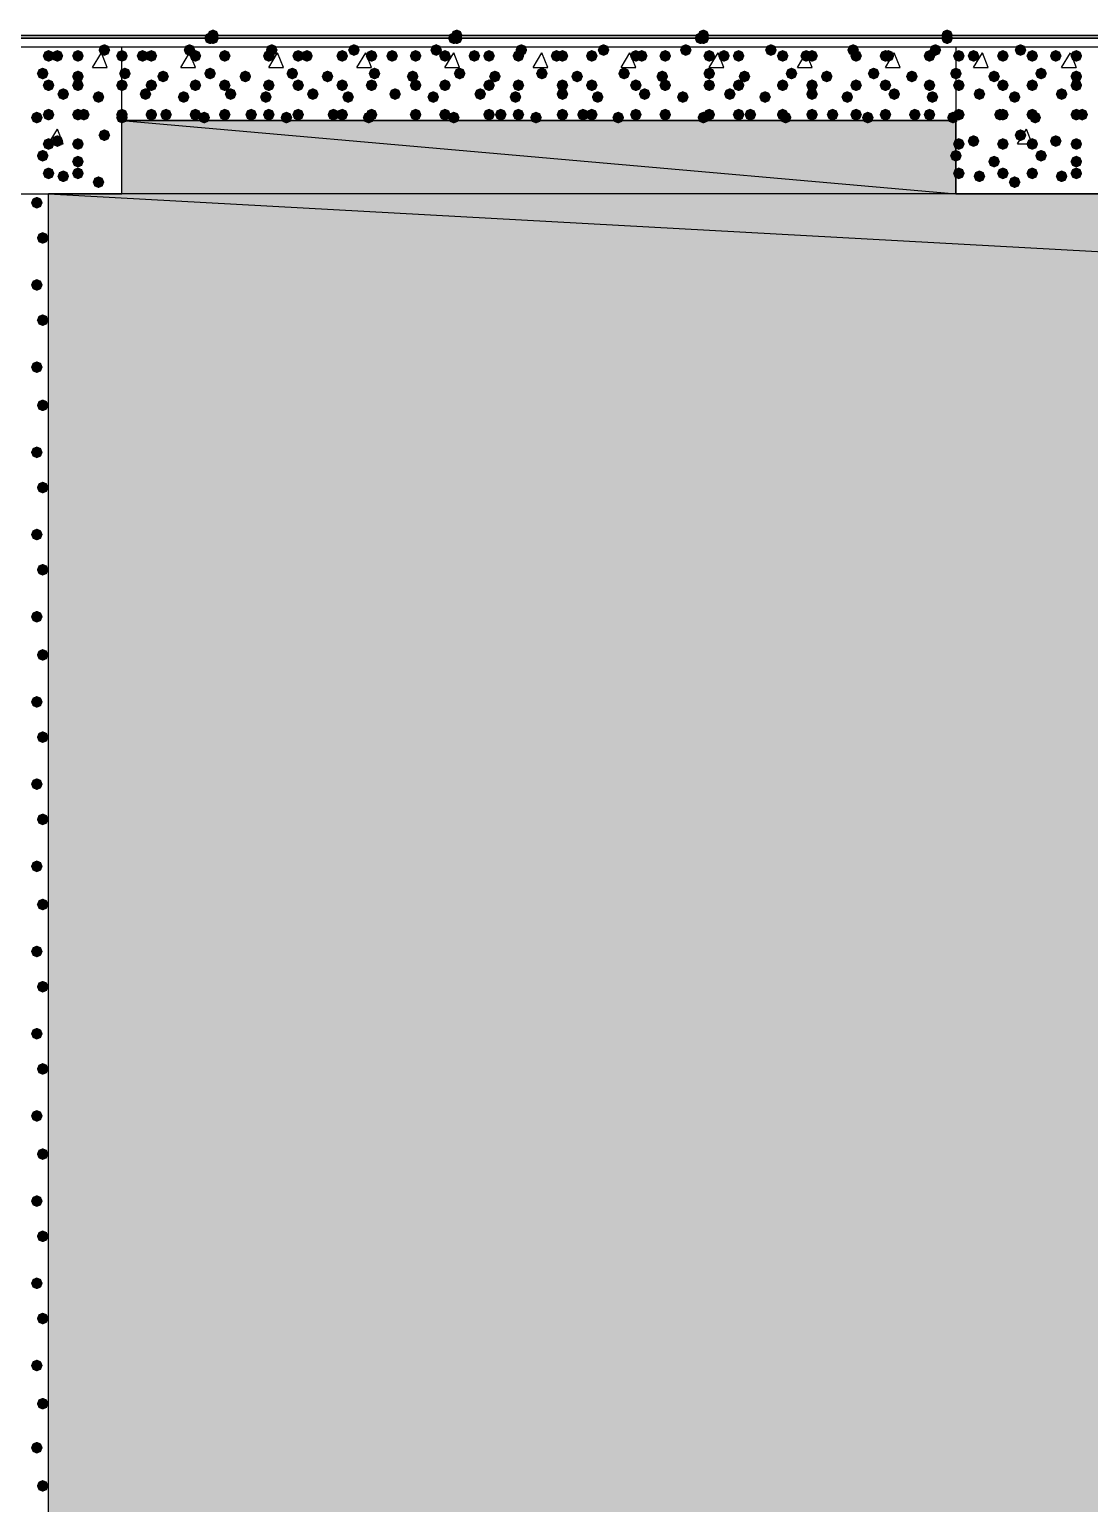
# Model space of a CAD drawing. Header units: millimetres. Extents: x 0 to 420, y 0 to 297.
# Drawn here: x 39.43 to 54.72, y 206.93 to 228.18 of the extents above; entities that cross this region are included whole.
import ezdxf

# ---------------------------------------------------------------- set-up
doc = ezdxf.new("R2010")
doc.units = ezdxf.units.MM
doc.layers.get('0').update_dxf_attribs({"linetype": 'CONTINUOUS'})

msp = doc.modelspace()

# ---------------------------------------------------------------- hatches: boundary and pattern name
at = {"true_color": 0x000007}
h = msp.add_hatch(color=0, dxfattribs=at)
h.paths.add_polyline_path([(38.565667, 228.049667), (386.969, 228.049667)], flags=0)
h.paths.add_polyline_path([(386.969, 228.049667), (38.565667, 228.049667)], flags=0)
at = {"true_color": 0x0000fe}
for points in [[(42.121667, 228.049667), (42.096796, 227.989871), (42.037, 227.965), (41.977204, 227.989871), (41.952333, 228.049667), (41.977204, 228.109462), (42.037, 228.134333), (42.096796, 228.109463)], [(42.164, 228.092), (42.139129, 228.032204), (42.079333, 228.007333), (42.019538, 228.032204), (41.994667, 228.092), (42.019537, 228.151796), (42.079333, 228.176667), (42.139129, 228.151796)], [(42.164, 228.049667), (42.139129, 227.989871), (42.079333, 227.965), (42.019538, 227.989871), (41.994667, 228.049667), (42.019537, 228.109462), (42.079333, 228.134333), (42.139129, 228.109463)], [(42.164, 228.049667), (42.139129, 227.989871), (42.079333, 227.965), (42.019538, 227.989871), (41.994667, 228.049667), (42.019537, 228.109462), (42.079333, 228.134333), (42.139129, 228.109463)], [(45.635333, 228.049667), (45.610463, 227.989871), (45.550667, 227.965), (45.490871, 227.989871), (45.466, 228.049667), (45.490871, 228.109462), (45.550667, 228.134333), (45.610462, 228.109463)], [(45.677667, 228.092), (45.652796, 228.032204), (45.593, 228.007333), (45.533204, 228.032204), (45.508333, 228.092), (45.533204, 228.151796), (45.593, 228.176667), (45.652796, 228.151796)], [(45.677667, 228.049667), (45.652796, 227.989871), (45.593, 227.965), (45.533204, 227.989871), (45.508333, 228.049667), (45.533204, 228.109462), (45.593, 228.134333), (45.652796, 228.109463)], [(45.677667, 228.049667), (45.652796, 227.989871), (45.593, 227.965), (45.533204, 227.989871), (45.508333, 228.049667), (45.533204, 228.109462), (45.593, 228.134333), (45.652796, 228.109463)], [(49.191333, 228.049667), (49.166462, 227.989871), (49.106667, 227.965), (49.046871, 227.989871), (49.022, 228.049667), (49.046871, 228.109462), (49.106667, 228.134333), (49.166462, 228.109463)], [(49.233667, 228.092), (49.208796, 228.032204), (49.149, 228.007333), (49.089204, 228.032204), (49.064333, 228.092), (49.089204, 228.151796), (49.149, 228.176667), (49.208796, 228.151796)], [(49.233667, 228.049667), (49.208796, 227.989871), (49.149, 227.965), (49.089204, 227.989871), (49.064333, 228.049667), (49.089204, 228.109462), (49.149, 228.134333), (49.208796, 228.109463)], [(49.233667, 228.049667), (49.208796, 227.989871), (49.149, 227.965), (49.089204, 227.989871), (49.064333, 228.049667), (49.089204, 228.109462), (49.149, 228.134333), (49.208796, 228.109463)], [(52.747333, 228.092), (52.722463, 228.032204), (52.662667, 228.007333), (52.602871, 228.032204), (52.578, 228.092), (52.602871, 228.151796), (52.662667, 228.176667), (52.722462, 228.151796)], [(52.747333, 228.049667), (52.722463, 227.989871), (52.662667, 227.965), (52.602871, 227.989871), (52.578, 228.049667), (52.602871, 228.109462), (52.662667, 228.134333), (52.722462, 228.109463)], [(52.747333, 228.049667), (52.722463, 227.989871), (52.662667, 227.965), (52.602871, 227.989871), (52.578, 228.049667), (52.602871, 228.109462), (52.662667, 228.134333), (52.722462, 228.109463)], [(52.747333, 228.049667), (52.722463, 227.989871), (52.662667, 227.965), (52.602871, 227.989871), (52.578, 228.049667), (52.602871, 228.109462), (52.662667, 228.134333), (52.722462, 228.109463)]]:
    msp.add_hatch(color=0, dxfattribs=at).paths.add_polyline_path(points, flags=0)
at = {"true_color": 0x000007}
for points in [[(39.793333, 227.795667), (39.768463, 227.735871), (39.708667, 227.711), (39.648871, 227.735871), (39.624, 227.795667), (39.648871, 227.855462), (39.708667, 227.880333), (39.768462, 227.855463)], [(39.920333, 227.795667), (39.895463, 227.735871), (39.835667, 227.711), (39.775871, 227.735871), (39.751, 227.795667), (39.775871, 227.855462), (39.835667, 227.880333), (39.895462, 227.855463)], [(40.216667, 227.795667), (40.191796, 227.735871), (40.132, 227.711), (40.072204, 227.735871), (40.047333, 227.795667), (40.072204, 227.855462), (40.132, 227.880333), (40.191796, 227.855463)], [(40.597667, 227.880333), (40.572796, 227.820537), (40.513, 227.795667), (40.453204, 227.820537), (40.428333, 227.880333), (40.453204, 227.940129), (40.513, 227.965), (40.572796, 227.940129)], [(52.916667, 227.795667), (52.891796, 227.735871), (52.832, 227.711), (52.772204, 227.735871), (52.747333, 227.795667), (52.772204, 227.855462), (52.832, 227.880333), (52.891796, 227.855463)], [(53.128333, 227.795667), (53.103463, 227.735871), (53.043667, 227.711), (52.983871, 227.735871), (52.959, 227.795667), (52.983871, 227.855462), (53.043667, 227.880333), (53.103462, 227.855463)], [(53.551667, 227.795667), (53.526796, 227.735871), (53.467, 227.711), (53.407204, 227.735871), (53.382333, 227.795667), (53.407204, 227.855462), (53.467, 227.880333), (53.526796, 227.855463)], [(53.805667, 227.880333), (53.780796, 227.820537), (53.721, 227.795667), (53.661204, 227.820537), (53.636333, 227.880333), (53.661204, 227.940129), (53.721, 227.965), (53.780796, 227.940129)], [(53.975, 227.795667), (53.950129, 227.735871), (53.890333, 227.711), (53.830538, 227.735871), (53.805667, 227.795667), (53.830537, 227.855462), (53.890333, 227.880333), (53.950129, 227.855463)], [(54.313667, 227.795667), (54.288796, 227.735871), (54.229, 227.711), (54.169204, 227.735871), (54.144333, 227.795667), (54.169204, 227.855462), (54.229, 227.880333), (54.288796, 227.855463)], [(54.61, 227.795667), (54.585129, 227.735871), (54.525333, 227.711), (54.465538, 227.735871), (54.440667, 227.795667), (54.465537, 227.855462), (54.525333, 227.880333), (54.585129, 227.855463)], [(39.708667, 227.541667), (39.683796, 227.481871), (39.624, 227.457), (39.564204, 227.481871), (39.539333, 227.541667), (39.564204, 227.601462), (39.624, 227.626333), (39.683796, 227.601463)], [(52.874333, 227.541667), (52.849462, 227.481871), (52.789667, 227.457), (52.729871, 227.481871), (52.705, 227.541667), (52.729871, 227.601462), (52.789667, 227.626333), (52.849462, 227.601463)], [(54.102, 227.541667), (54.077129, 227.481871), (54.017333, 227.457), (53.957538, 227.481871), (53.932667, 227.541667), (53.957537, 227.601462), (54.017333, 227.626333), (54.077129, 227.601463)], [(39.793333, 227.372333), (39.768463, 227.312537), (39.708667, 227.287667), (39.648871, 227.312537), (39.624, 227.372333), (39.648871, 227.432129), (39.708667, 227.457), (39.768462, 227.432129)], [(40.216667, 227.499333), (40.191796, 227.439537), (40.132, 227.414667), (40.072204, 227.439537), (40.047333, 227.499333), (40.072204, 227.559129), (40.132, 227.584), (40.191796, 227.559129)], [(40.216667, 227.372333), (40.191796, 227.312537), (40.132, 227.287667), (40.072204, 227.312537), (40.047333, 227.372333), (40.072204, 227.432129), (40.132, 227.457), (40.191796, 227.432129)], [(52.916667, 227.372333), (52.891796, 227.312537), (52.832, 227.287667), (52.772204, 227.312537), (52.747333, 227.372333), (52.772204, 227.432129), (52.832, 227.457), (52.891796, 227.432129)], [(53.424667, 227.499333), (53.399796, 227.439537), (53.34, 227.414667), (53.280204, 227.439537), (53.255333, 227.499333), (53.280204, 227.559129), (53.34, 227.584), (53.399796, 227.559129)], [(53.551667, 227.372333), (53.526796, 227.312537), (53.467, 227.287667), (53.407204, 227.312537), (53.382333, 227.372333), (53.407204, 227.432129), (53.467, 227.457), (53.526796, 227.432129)], [(53.975, 227.372333), (53.950129, 227.312537), (53.890333, 227.287667), (53.830538, 227.312537), (53.805667, 227.372333), (53.830537, 227.432129), (53.890333, 227.457), (53.950129, 227.432129)], [(54.61, 227.499333), (54.585129, 227.439537), (54.525333, 227.414667), (54.465538, 227.439537), (54.440667, 227.499333), (54.465537, 227.559129), (54.525333, 227.584), (54.585129, 227.559129)], [(54.61, 227.372333), (54.585129, 227.312537), (54.525333, 227.287667), (54.465538, 227.312537), (54.440667, 227.372333), (54.465537, 227.432129), (54.525333, 227.457), (54.585129, 227.432129)], [(40.005, 227.245333), (39.980129, 227.185537), (39.920333, 227.160667), (39.860538, 227.185537), (39.835667, 227.245333), (39.860537, 227.305129), (39.920333, 227.33), (39.980129, 227.305129)], [(40.513, 227.203), (40.488129, 227.143204), (40.428333, 227.118333), (40.368537, 227.143204), (40.343667, 227.203), (40.368537, 227.262796), (40.428333, 227.287667), (40.488129, 227.262796)], [(53.213, 227.245333), (53.188129, 227.185537), (53.128333, 227.160667), (53.068537, 227.185537), (53.043667, 227.245333), (53.068537, 227.305129), (53.128333, 227.33), (53.188129, 227.305129)], [(53.721, 227.203), (53.696129, 227.143204), (53.636333, 227.118333), (53.576537, 227.143204), (53.551667, 227.203), (53.576537, 227.262796), (53.636333, 227.287667), (53.696129, 227.262796)], [(54.398333, 227.245333), (54.373463, 227.185537), (54.313667, 227.160667), (54.253871, 227.185537), (54.229, 227.245333), (54.253871, 227.305129), (54.313667, 227.33), (54.373462, 227.305129)], [(39.624, 226.906667), (39.599129, 226.846871), (39.539333, 226.822), (39.479538, 226.846871), (39.454667, 226.906667), (39.479537, 226.966462), (39.539333, 226.991333), (39.599129, 226.966463)], [(39.793333, 226.949), (39.768463, 226.889204), (39.708667, 226.864333), (39.648871, 226.889204), (39.624, 226.949), (39.648871, 227.008796), (39.708667, 227.033667), (39.768462, 227.008796)], [(40.216667, 226.949), (40.191796, 226.889204), (40.132, 226.864333), (40.072204, 226.889204), (40.047333, 226.949), (40.072204, 227.008796), (40.132, 227.033667), (40.191796, 227.008796)], [(40.301333, 226.949), (40.276463, 226.889204), (40.216667, 226.864333), (40.156871, 226.889204), (40.132, 226.949), (40.156871, 227.008796), (40.216667, 227.033667), (40.276462, 227.008796)], [(40.851667, 226.906667), (40.826796, 226.846871), (40.767, 226.822), (40.707204, 226.846871), (40.682333, 226.906667), (40.707204, 226.966462), (40.767, 226.991333), (40.826796, 226.966463)], [(52.916667, 226.949), (52.891796, 226.889204), (52.832, 226.864333), (52.772204, 226.889204), (52.747333, 226.949), (52.772204, 227.008796), (52.832, 227.033667), (52.891796, 227.008796)], [(53.509333, 226.949), (53.484462, 226.889204), (53.424667, 226.864333), (53.364871, 226.889204), (53.34, 226.949), (53.364871, 227.008796), (53.424667, 227.033667), (53.484462, 227.008796)], [(53.551667, 226.949), (53.526796, 226.889204), (53.467, 226.864333), (53.407204, 226.889204), (53.382333, 226.949), (53.407204, 227.008796), (53.467, 227.033667), (53.526796, 227.008796)], [(53.975, 226.949), (53.950129, 226.889204), (53.890333, 226.864333), (53.830538, 226.889204), (53.805667, 226.949), (53.830537, 227.008796), (53.890333, 227.033667), (53.950129, 227.008796)], [(54.017333, 226.906667), (53.992463, 226.846871), (53.932667, 226.822), (53.872871, 226.846871), (53.848, 226.906667), (53.872871, 226.966462), (53.932667, 226.991333), (53.992462, 226.966463)], [(54.61, 226.949), (54.585129, 226.889204), (54.525333, 226.864333), (54.465538, 226.889204), (54.440667, 226.949), (54.465537, 227.008796), (54.525333, 227.033667), (54.585129, 227.008796)], [(54.694667, 226.949), (54.669796, 226.889204), (54.61, 226.864333), (54.550204, 226.889204), (54.525333, 226.949), (54.550204, 227.008796), (54.61, 227.033667), (54.669796, 227.008796)], [(39.793333, 226.525667), (39.768463, 226.465871), (39.708667, 226.441), (39.648871, 226.465871), (39.624, 226.525667), (39.648871, 226.585462), (39.708667, 226.610333), (39.768462, 226.585463)], [(39.920333, 226.568), (39.895463, 226.508204), (39.835667, 226.483333), (39.775871, 226.508204), (39.751, 226.568), (39.775871, 226.627796), (39.835667, 226.652667), (39.895462, 226.627796)], [(40.216667, 226.525667), (40.191796, 226.465871), (40.132, 226.441), (40.072204, 226.465871), (40.047333, 226.525667), (40.072204, 226.585462), (40.132, 226.610333), (40.191796, 226.585463)], [(40.597667, 226.652667), (40.572796, 226.592871), (40.513, 226.568), (40.453204, 226.592871), (40.428333, 226.652667), (40.453204, 226.712462), (40.513, 226.737333), (40.572796, 226.712463)], [(52.916667, 226.525667), (52.891796, 226.465871), (52.832, 226.441), (52.772204, 226.465871), (52.747333, 226.525667), (52.772204, 226.585462), (52.832, 226.610333), (52.891796, 226.585463)], [(53.128333, 226.568), (53.103463, 226.508204), (53.043667, 226.483333), (52.983871, 226.508204), (52.959, 226.568), (52.983871, 226.627796), (53.043667, 226.652667), (53.103462, 226.627796)], [(53.551667, 226.525667), (53.526796, 226.465871), (53.467, 226.441), (53.407204, 226.465871), (53.382333, 226.525667), (53.407204, 226.585462), (53.467, 226.610333), (53.526796, 226.585463)], [(53.805667, 226.652667), (53.780796, 226.592871), (53.721, 226.568), (53.661204, 226.592871), (53.636333, 226.652667), (53.661204, 226.712462), (53.721, 226.737333), (53.780796, 226.712463)], [(53.975, 226.525667), (53.950129, 226.465871), (53.890333, 226.441), (53.830538, 226.465871), (53.805667, 226.525667), (53.830537, 226.585462), (53.890333, 226.610333), (53.950129, 226.585463)], [(54.313667, 226.568), (54.288796, 226.508204), (54.229, 226.483333), (54.169204, 226.508204), (54.144333, 226.568), (54.169204, 226.627796), (54.229, 226.652667), (54.288796, 226.627796)], [(54.61, 226.525667), (54.585129, 226.465871), (54.525333, 226.441), (54.465538, 226.465871), (54.440667, 226.525667), (54.465537, 226.585462), (54.525333, 226.610333), (54.585129, 226.585463)], [(39.708667, 226.356333), (39.683796, 226.296537), (39.624, 226.271667), (39.564204, 226.296537), (39.539333, 226.356333), (39.564204, 226.416129), (39.624, 226.441), (39.683796, 226.416129)], [(40.216667, 226.271667), (40.191796, 226.211871), (40.132, 226.187), (40.072204, 226.211871), (40.047333, 226.271667), (40.072204, 226.331462), (40.132, 226.356333), (40.191796, 226.331463)], [(52.874333, 226.356333), (52.849462, 226.296537), (52.789667, 226.271667), (52.729871, 226.296537), (52.705, 226.356333), (52.729871, 226.416129), (52.789667, 226.441), (52.849462, 226.416129)], [(53.424667, 226.271667), (53.399796, 226.211871), (53.34, 226.187), (53.280204, 226.211871), (53.255333, 226.271667), (53.280204, 226.331462), (53.34, 226.356333), (53.399796, 226.331463)], [(54.102, 226.356333), (54.077129, 226.296537), (54.017333, 226.271667), (53.957538, 226.296537), (53.932667, 226.356333), (53.957537, 226.416129), (54.017333, 226.441), (54.077129, 226.416129)], [(54.61, 226.271667), (54.585129, 226.211871), (54.525333, 226.187), (54.465538, 226.211871), (54.440667, 226.271667), (54.465537, 226.331462), (54.525333, 226.356333), (54.585129, 226.331463)], [(39.793333, 226.102333), (39.768463, 226.042537), (39.708667, 226.017667), (39.648871, 226.042537), (39.624, 226.102333), (39.648871, 226.162129), (39.708667, 226.187), (39.768462, 226.162129)], [(40.005, 226.06), (39.980129, 226.000204), (39.920333, 225.975333), (39.860538, 226.000204), (39.835667, 226.06), (39.860537, 226.119796), (39.920333, 226.144667), (39.980129, 226.119796)], [(40.216667, 226.102333), (40.191796, 226.042537), (40.132, 226.017667), (40.072204, 226.042537), (40.047333, 226.102333), (40.072204, 226.162129), (40.132, 226.187), (40.191796, 226.162129)], [(52.916667, 226.102333), (52.891796, 226.042537), (52.832, 226.017667), (52.772204, 226.042537), (52.747333, 226.102333), (52.772204, 226.162129), (52.832, 226.187), (52.891796, 226.162129)], [(53.213, 226.06), (53.188129, 226.000204), (53.128333, 225.975333), (53.068537, 226.000204), (53.043667, 226.06), (53.068537, 226.119796), (53.128333, 226.144667), (53.188129, 226.119796)], [(53.551667, 226.102333), (53.526796, 226.042537), (53.467, 226.017667), (53.407204, 226.042537), (53.382333, 226.102333), (53.407204, 226.162129), (53.467, 226.187), (53.526796, 226.162129)], [(53.975, 226.102333), (53.950129, 226.042537), (53.890333, 226.017667), (53.830538, 226.042537), (53.805667, 226.102333), (53.830537, 226.162129), (53.890333, 226.187), (53.950129, 226.162129)], [(54.398333, 226.06), (54.373463, 226.000204), (54.313667, 225.975333), (54.253871, 226.000204), (54.229, 226.06), (54.253871, 226.119796), (54.313667, 226.144667), (54.373462, 226.119796)], [(54.61, 226.102333), (54.585129, 226.042537), (54.525333, 226.017667), (54.465538, 226.042537), (54.440667, 226.102333), (54.465537, 226.162129), (54.525333, 226.187), (54.585129, 226.162129)], [(40.513, 225.975333), (40.488129, 225.915537), (40.428333, 225.890667), (40.368537, 225.915537), (40.343667, 225.975333), (40.368537, 226.035129), (40.428333, 226.06), (40.488129, 226.035129)], [(53.721, 225.975333), (53.696129, 225.915537), (53.636333, 225.890667), (53.576537, 225.915537), (53.551667, 225.975333), (53.576537, 226.035129), (53.636333, 226.06), (53.696129, 226.035129)]]:
    msp.add_hatch(color=0, dxfattribs=at).paths.add_polyline_path(points, flags=0)
at = {"true_color": 0x000008}
for points in [[(40.851667, 227.795667), (40.826796, 227.735871), (40.767, 227.711), (40.707204, 227.735871), (40.682333, 227.795667), (40.707204, 227.855462), (40.767, 227.880333), (40.826796, 227.855463)], [(41.148, 227.795667), (41.123129, 227.735871), (41.063333, 227.711), (41.003538, 227.735871), (40.978667, 227.795667), (41.003537, 227.855462), (41.063333, 227.880333), (41.123129, 227.855463)], [(41.275, 227.795667), (41.250129, 227.735871), (41.190333, 227.711), (41.130538, 227.735871), (41.105667, 227.795667), (41.130537, 227.855462), (41.190333, 227.880333), (41.250129, 227.855463)], [(41.825333, 227.880333), (41.800463, 227.820537), (41.740667, 227.795667), (41.680871, 227.820537), (41.656, 227.880333), (41.680871, 227.940129), (41.740667, 227.965), (41.800462, 227.940129)], [(41.91, 227.795667), (41.885129, 227.735871), (41.825333, 227.711), (41.765538, 227.735871), (41.740667, 227.795667), (41.765537, 227.855462), (41.825333, 227.880333), (41.885129, 227.855463)], [(42.333333, 227.795667), (42.308463, 227.735871), (42.248667, 227.711), (42.188871, 227.735871), (42.164, 227.795667), (42.188871, 227.855462), (42.248667, 227.880333), (42.308462, 227.855463)], [(42.333333, 227.795667), (42.308463, 227.735871), (42.248667, 227.711), (42.188871, 227.735871), (42.164, 227.795667), (42.188871, 227.855462), (42.248667, 227.880333), (42.308462, 227.855463)], [(42.968333, 227.795667), (42.943463, 227.735871), (42.883667, 227.711), (42.823871, 227.735871), (42.799, 227.795667), (42.823871, 227.855462), (42.883667, 227.880333), (42.943462, 227.855463)], [(43.010667, 227.880333), (42.985796, 227.820537), (42.926, 227.795667), (42.866204, 227.820537), (42.841333, 227.880333), (42.866204, 227.940129), (42.926, 227.965), (42.985796, 227.940129)], [(43.391667, 227.795667), (43.366796, 227.735871), (43.307, 227.711), (43.247204, 227.735871), (43.222333, 227.795667), (43.247204, 227.855462), (43.307, 227.880333), (43.366796, 227.855463)], [(43.518667, 227.795667), (43.493796, 227.735871), (43.434, 227.711), (43.374204, 227.735871), (43.349333, 227.795667), (43.374204, 227.855462), (43.434, 227.880333), (43.493796, 227.855463)], [(44.026667, 227.795667), (44.001796, 227.735871), (43.942, 227.711), (43.882204, 227.735871), (43.857333, 227.795667), (43.882204, 227.855462), (43.942, 227.880333), (44.001796, 227.855463)], [(44.196, 227.880333), (44.171129, 227.820537), (44.111333, 227.795667), (44.051537, 227.820537), (44.026667, 227.880333), (44.051537, 227.940129), (44.111333, 227.965), (44.171129, 227.940129)], [(44.45, 227.795667), (44.425129, 227.735871), (44.365333, 227.711), (44.305538, 227.735871), (44.280667, 227.795667), (44.305537, 227.855462), (44.365333, 227.880333), (44.425129, 227.855463)], [(44.746333, 227.795667), (44.721462, 227.735871), (44.661667, 227.711), (44.601871, 227.735871), (44.577, 227.795667), (44.601871, 227.855462), (44.661667, 227.880333), (44.721462, 227.855463)], [(45.085, 227.795667), (45.060129, 227.735871), (45.000333, 227.711), (44.940538, 227.735871), (44.915667, 227.795667), (44.940537, 227.855462), (45.000333, 227.880333), (45.060129, 227.855463)], [(45.381333, 227.880333), (45.356462, 227.820537), (45.296667, 227.795667), (45.236871, 227.820537), (45.212, 227.880333), (45.236871, 227.940129), (45.296667, 227.965), (45.356462, 227.940129)], [(45.508333, 227.795667), (45.483463, 227.735871), (45.423667, 227.711), (45.363871, 227.735871), (45.339, 227.795667), (45.363871, 227.855462), (45.423667, 227.880333), (45.483462, 227.855463)], [(45.931667, 227.795667), (45.906796, 227.735871), (45.847, 227.711), (45.787204, 227.735871), (45.762333, 227.795667), (45.787204, 227.855462), (45.847, 227.880333), (45.906796, 227.855463)], [(46.143333, 227.795667), (46.118463, 227.735871), (46.058667, 227.711), (45.998871, 227.735871), (45.974, 227.795667), (45.998871, 227.855462), (46.058667, 227.880333), (46.118462, 227.855463)], [(46.566667, 227.795667), (46.541796, 227.735871), (46.482, 227.711), (46.422204, 227.735871), (46.397333, 227.795667), (46.422204, 227.855462), (46.482, 227.880333), (46.541796, 227.855463)], [(46.609, 227.880333), (46.584129, 227.820537), (46.524333, 227.795667), (46.464538, 227.820537), (46.439667, 227.880333), (46.464537, 227.940129), (46.524333, 227.965), (46.584129, 227.940129)], [(47.117, 227.795667), (47.092129, 227.735871), (47.032333, 227.711), (46.972538, 227.735871), (46.947667, 227.795667), (46.972537, 227.855462), (47.032333, 227.880333), (47.092129, 227.855463)], [(47.201667, 227.795667), (47.176796, 227.735871), (47.117, 227.711), (47.057204, 227.735871), (47.032333, 227.795667), (47.057204, 227.855462), (47.117, 227.880333), (47.176796, 227.855463)], [(47.625, 227.795667), (47.600129, 227.735871), (47.540333, 227.711), (47.480538, 227.735871), (47.455667, 227.795667), (47.480537, 227.855462), (47.540333, 227.880333), (47.600129, 227.855463)], [(47.794333, 227.880333), (47.769462, 227.820537), (47.709667, 227.795667), (47.649871, 227.820537), (47.625, 227.880333), (47.649871, 227.940129), (47.709667, 227.965), (47.769462, 227.940129)], [(48.26, 227.795667), (48.235129, 227.735871), (48.175333, 227.711), (48.115538, 227.735871), (48.090667, 227.795667), (48.115537, 227.855462), (48.175333, 227.880333), (48.235129, 227.855463)], [(48.344667, 227.795667), (48.319796, 227.735871), (48.26, 227.711), (48.200204, 227.735871), (48.175333, 227.795667), (48.200204, 227.855462), (48.26, 227.880333), (48.319796, 227.855463)], [(48.683333, 227.795667), (48.658463, 227.735871), (48.598667, 227.711), (48.538871, 227.735871), (48.514, 227.795667), (48.538871, 227.855462), (48.598667, 227.880333), (48.658462, 227.855463)], [(48.979667, 227.880333), (48.954796, 227.820537), (48.895, 227.795667), (48.835204, 227.820537), (48.810333, 227.880333), (48.835204, 227.940129), (48.895, 227.965), (48.954796, 227.940129)], [(49.318333, 227.795667), (49.293463, 227.735871), (49.233667, 227.711), (49.173871, 227.735871), (49.149, 227.795667), (49.173871, 227.855462), (49.233667, 227.880333), (49.293462, 227.855463)], [(49.53, 227.795667), (49.505129, 227.735871), (49.445333, 227.711), (49.385538, 227.735871), (49.360667, 227.795667), (49.385537, 227.855462), (49.445333, 227.880333), (49.505129, 227.855463)], [(49.741667, 227.795667), (49.716796, 227.735871), (49.657, 227.711), (49.597204, 227.735871), (49.572333, 227.795667), (49.597204, 227.855462), (49.657, 227.880333), (49.716796, 227.855463)], [(50.207333, 227.880333), (50.182463, 227.820537), (50.122667, 227.795667), (50.062871, 227.820537), (50.038, 227.880333), (50.062871, 227.940129), (50.122667, 227.965), (50.182462, 227.940129)], [(50.376667, 227.795667), (50.351796, 227.735871), (50.292, 227.711), (50.232204, 227.735871), (50.207333, 227.795667), (50.232204, 227.855462), (50.292, 227.880333), (50.351796, 227.855463)], [(50.715333, 227.795667), (50.690463, 227.735871), (50.630667, 227.711), (50.570871, 227.735871), (50.546, 227.795667), (50.570871, 227.855462), (50.630667, 227.880333), (50.690462, 227.855463)], [(50.8, 227.795667), (50.775129, 227.735871), (50.715333, 227.711), (50.655538, 227.735871), (50.630667, 227.795667), (50.655537, 227.855462), (50.715333, 227.880333), (50.775129, 227.855463)], [(51.392667, 227.880333), (51.367796, 227.820537), (51.308, 227.795667), (51.248204, 227.820537), (51.223333, 227.880333), (51.248204, 227.940129), (51.308, 227.965), (51.367796, 227.940129)], [(51.435, 227.795667), (51.410129, 227.735871), (51.350333, 227.711), (51.290538, 227.735871), (51.265667, 227.795667), (51.290537, 227.855462), (51.350333, 227.880333), (51.410129, 227.855463)], [(51.858333, 227.795667), (51.833463, 227.735871), (51.773667, 227.711), (51.713871, 227.735871), (51.689, 227.795667), (51.713871, 227.855462), (51.773667, 227.880333), (51.833462, 227.855463)], [(51.900667, 227.795667), (51.875796, 227.735871), (51.816, 227.711), (51.756204, 227.735871), (51.731333, 227.795667), (51.756204, 227.855462), (51.816, 227.880333), (51.875796, 227.855463)], [(52.493333, 227.795667), (52.468463, 227.735871), (52.408667, 227.711), (52.348871, 227.735871), (52.324, 227.795667), (52.348871, 227.855462), (52.408667, 227.880333), (52.468462, 227.855463)], [(52.578, 227.880333), (52.553129, 227.820537), (52.493333, 227.795667), (52.433538, 227.820537), (52.408667, 227.880333), (52.433537, 227.940129), (52.493333, 227.965), (52.553129, 227.940129)], [(40.894, 227.541667), (40.869129, 227.481871), (40.809333, 227.457), (40.749538, 227.481871), (40.724667, 227.541667), (40.749537, 227.601462), (40.809333, 227.626333), (40.869129, 227.601463)], [(42.121667, 227.541667), (42.096796, 227.481871), (42.037, 227.457), (41.977204, 227.481871), (41.952333, 227.541667), (41.977204, 227.601462), (42.037, 227.626333), (42.096796, 227.601463)], [(43.307, 227.541667), (43.282129, 227.481871), (43.222333, 227.457), (43.162538, 227.481871), (43.137667, 227.541667), (43.162537, 227.601462), (43.222333, 227.626333), (43.282129, 227.601463)], [(44.492333, 227.541667), (44.467463, 227.481871), (44.407667, 227.457), (44.347871, 227.481871), (44.323, 227.541667), (44.347871, 227.601462), (44.407667, 227.626333), (44.467462, 227.601463)], [(45.72, 227.541667), (45.695129, 227.481871), (45.635333, 227.457), (45.575538, 227.481871), (45.550667, 227.541667), (45.575537, 227.601462), (45.635333, 227.626333), (45.695129, 227.601463)], [(46.905333, 227.541667), (46.880463, 227.481871), (46.820667, 227.457), (46.760871, 227.481871), (46.736, 227.541667), (46.760871, 227.601462), (46.820667, 227.626333), (46.880462, 227.601463)], [(48.090667, 227.541667), (48.065796, 227.481871), (48.006, 227.457), (47.946204, 227.481871), (47.921333, 227.541667), (47.946204, 227.601462), (48.006, 227.626333), (48.065796, 227.601463)], [(49.318333, 227.541667), (49.293463, 227.481871), (49.233667, 227.457), (49.173871, 227.481871), (49.149, 227.541667), (49.173871, 227.601462), (49.233667, 227.626333), (49.293462, 227.601463)], [(50.503667, 227.541667), (50.478796, 227.481871), (50.419, 227.457), (50.359204, 227.481871), (50.334333, 227.541667), (50.359204, 227.601462), (50.419, 227.626333), (50.478796, 227.601463)], [(51.689, 227.541667), (51.664129, 227.481871), (51.604333, 227.457), (51.544538, 227.481871), (51.519667, 227.541667), (51.544537, 227.601462), (51.604333, 227.626333), (51.664129, 227.601463)], [(40.851667, 227.372333), (40.826796, 227.312537), (40.767, 227.287667), (40.707204, 227.312537), (40.682333, 227.372333), (40.707204, 227.432129), (40.767, 227.457), (40.826796, 227.432129)], [(41.275, 227.372333), (41.250129, 227.312537), (41.190333, 227.287667), (41.130538, 227.312537), (41.105667, 227.372333), (41.130537, 227.432129), (41.190333, 227.457), (41.250129, 227.432129)], [(41.444333, 227.499333), (41.419462, 227.439537), (41.359667, 227.414667), (41.299871, 227.439537), (41.275, 227.499333), (41.299871, 227.559129), (41.359667, 227.584), (41.419462, 227.559129)], [(41.91, 227.372333), (41.885129, 227.312537), (41.825333, 227.287667), (41.765538, 227.312537), (41.740667, 227.372333), (41.765537, 227.432129), (41.825333, 227.457), (41.885129, 227.432129)], [(42.333333, 227.372333), (42.308463, 227.312537), (42.248667, 227.287667), (42.188871, 227.312537), (42.164, 227.372333), (42.188871, 227.432129), (42.248667, 227.457), (42.308462, 227.432129)], [(42.629667, 227.499333), (42.604796, 227.439537), (42.545, 227.414667), (42.485204, 227.439537), (42.460333, 227.499333), (42.485204, 227.559129), (42.545, 227.584), (42.604796, 227.559129)], [(42.968333, 227.372333), (42.943463, 227.312537), (42.883667, 227.287667), (42.823871, 227.312537), (42.799, 227.372333), (42.823871, 227.432129), (42.883667, 227.457), (42.943462, 227.432129)], [(43.391667, 227.372333), (43.366796, 227.312537), (43.307, 227.287667), (43.247204, 227.312537), (43.222333, 227.372333), (43.247204, 227.432129), (43.307, 227.457), (43.366796, 227.432129)], [(43.815, 227.499333), (43.790129, 227.439537), (43.730333, 227.414667), (43.670538, 227.439537), (43.645667, 227.499333), (43.670537, 227.559129), (43.730333, 227.584), (43.790129, 227.559129)], [(44.026667, 227.372333), (44.001796, 227.312537), (43.942, 227.287667), (43.882204, 227.312537), (43.857333, 227.372333), (43.882204, 227.432129), (43.942, 227.457), (44.001796, 227.432129)], [(44.45, 227.372333), (44.425129, 227.312537), (44.365333, 227.287667), (44.305538, 227.312537), (44.280667, 227.372333), (44.305537, 227.432129), (44.365333, 227.457), (44.425129, 227.432129)], [(45.042667, 227.499333), (45.017796, 227.439537), (44.958, 227.414667), (44.898204, 227.439537), (44.873333, 227.499333), (44.898204, 227.559129), (44.958, 227.584), (45.017796, 227.559129)], [(45.085, 227.372333), (45.060129, 227.312537), (45.000333, 227.287667), (44.940538, 227.312537), (44.915667, 227.372333), (44.940537, 227.432129), (45.000333, 227.457), (45.060129, 227.432129)], [(45.508333, 227.372333), (45.483463, 227.312537), (45.423667, 227.287667), (45.363871, 227.312537), (45.339, 227.372333), (45.363871, 227.432129), (45.423667, 227.457), (45.483462, 227.432129)], [(46.143333, 227.372333), (46.118463, 227.312537), (46.058667, 227.287667), (45.998871, 227.312537), (45.974, 227.372333), (45.998871, 227.432129), (46.058667, 227.457), (46.118462, 227.432129)], [(46.228, 227.499333), (46.203129, 227.439537), (46.143333, 227.414667), (46.083537, 227.439537), (46.058667, 227.499333), (46.083537, 227.559129), (46.143333, 227.584), (46.203129, 227.559129)], [(46.566667, 227.372333), (46.541796, 227.312537), (46.482, 227.287667), (46.422204, 227.312537), (46.397333, 227.372333), (46.422204, 227.432129), (46.482, 227.457), (46.541796, 227.432129)], [(47.201667, 227.372333), (47.176796, 227.312537), (47.117, 227.287667), (47.057204, 227.312537), (47.032333, 227.372333), (47.057204, 227.432129), (47.117, 227.457), (47.176796, 227.432129)], [(47.413333, 227.499333), (47.388463, 227.439537), (47.328667, 227.414667), (47.268871, 227.439537), (47.244, 227.499333), (47.268871, 227.559129), (47.328667, 227.584), (47.388462, 227.559129)], [(47.625, 227.372333), (47.600129, 227.312537), (47.540333, 227.287667), (47.480538, 227.312537), (47.455667, 227.372333), (47.480537, 227.432129), (47.540333, 227.457), (47.600129, 227.432129)], [(48.26, 227.372333), (48.235129, 227.312537), (48.175333, 227.287667), (48.115538, 227.312537), (48.090667, 227.372333), (48.115537, 227.432129), (48.175333, 227.457), (48.235129, 227.432129)], [(48.641, 227.499333), (48.616129, 227.439537), (48.556333, 227.414667), (48.496537, 227.439537), (48.471667, 227.499333), (48.496537, 227.559129), (48.556333, 227.584), (48.616129, 227.559129)], [(48.683333, 227.372333), (48.658463, 227.312537), (48.598667, 227.287667), (48.538871, 227.312537), (48.514, 227.372333), (48.538871, 227.432129), (48.598667, 227.457), (48.658462, 227.432129)], [(49.318333, 227.372333), (49.293463, 227.312537), (49.233667, 227.287667), (49.173871, 227.312537), (49.149, 227.372333), (49.173871, 227.432129), (49.233667, 227.457), (49.293462, 227.432129)], [(49.741667, 227.372333), (49.716796, 227.312537), (49.657, 227.287667), (49.597204, 227.312537), (49.572333, 227.372333), (49.597204, 227.432129), (49.657, 227.457), (49.716796, 227.432129)], [(49.826333, 227.499333), (49.801463, 227.439537), (49.741667, 227.414667), (49.681871, 227.439537), (49.657, 227.499333), (49.681871, 227.559129), (49.741667, 227.584), (49.801462, 227.559129)], [(50.376667, 227.372333), (50.351796, 227.312537), (50.292, 227.287667), (50.232204, 227.312537), (50.207333, 227.372333), (50.232204, 227.432129), (50.292, 227.457), (50.351796, 227.432129)], [(50.8, 227.372333), (50.775129, 227.312537), (50.715333, 227.287667), (50.655538, 227.312537), (50.630667, 227.372333), (50.655537, 227.432129), (50.715333, 227.457), (50.775129, 227.432129)], [(51.011667, 227.499333), (50.986796, 227.439537), (50.927, 227.414667), (50.867204, 227.439537), (50.842333, 227.499333), (50.867204, 227.559129), (50.927, 227.584), (50.986796, 227.559129)], [(51.435, 227.372333), (51.410129, 227.312537), (51.350333, 227.287667), (51.290538, 227.312537), (51.265667, 227.372333), (51.290537, 227.432129), (51.350333, 227.457), (51.410129, 227.432129)], [(51.858333, 227.372333), (51.833463, 227.312537), (51.773667, 227.287667), (51.713871, 227.312537), (51.689, 227.372333), (51.713871, 227.432129), (51.773667, 227.457), (51.833462, 227.432129)], [(52.239333, 227.499333), (52.214462, 227.439537), (52.154667, 227.414667), (52.094871, 227.439537), (52.07, 227.499333), (52.094871, 227.559129), (52.154667, 227.584), (52.214462, 227.559129)], [(52.493333, 227.372333), (52.468463, 227.312537), (52.408667, 227.287667), (52.348871, 227.312537), (52.324, 227.372333), (52.348871, 227.432129), (52.408667, 227.457), (52.468462, 227.432129)], [(41.190333, 227.245333), (41.165463, 227.185537), (41.105667, 227.160667), (41.045871, 227.185537), (41.021, 227.245333), (41.045871, 227.305129), (41.105667, 227.33), (41.165462, 227.305129)], [(41.740667, 227.203), (41.715796, 227.143204), (41.656, 227.118333), (41.596204, 227.143204), (41.571333, 227.203), (41.596204, 227.262796), (41.656, 227.287667), (41.715796, 227.262796)], [(42.418, 227.245333), (42.393129, 227.185537), (42.333333, 227.160667), (42.273537, 227.185537), (42.248667, 227.245333), (42.273537, 227.305129), (42.333333, 227.33), (42.393129, 227.305129)], [(42.926, 227.203), (42.901129, 227.143204), (42.841333, 227.118333), (42.781537, 227.143204), (42.756667, 227.203), (42.781537, 227.262796), (42.841333, 227.287667), (42.901129, 227.262796)], [(43.603333, 227.245333), (43.578463, 227.185537), (43.518667, 227.160667), (43.458871, 227.185537), (43.434, 227.245333), (43.458871, 227.305129), (43.518667, 227.33), (43.578462, 227.305129)], [(44.111333, 227.203), (44.086462, 227.143204), (44.026667, 227.118333), (43.966871, 227.143204), (43.942, 227.203), (43.966871, 227.262796), (44.026667, 227.287667), (44.086462, 227.262796)], [(44.788667, 227.245333), (44.763796, 227.185537), (44.704, 227.160667), (44.644204, 227.185537), (44.619333, 227.245333), (44.644204, 227.305129), (44.704, 227.33), (44.763796, 227.305129)], [(45.339, 227.203), (45.314129, 227.143204), (45.254333, 227.118333), (45.194538, 227.143204), (45.169667, 227.203), (45.194537, 227.262796), (45.254333, 227.287667), (45.314129, 227.262796)], [(46.016333, 227.245333), (45.991462, 227.185537), (45.931667, 227.160667), (45.871871, 227.185537), (45.847, 227.245333), (45.871871, 227.305129), (45.931667, 227.33), (45.991462, 227.305129)], [(46.524333, 227.203), (46.499462, 227.143204), (46.439667, 227.118333), (46.379871, 227.143204), (46.355, 227.203), (46.379871, 227.262796), (46.439667, 227.287667), (46.499462, 227.262796)], [(47.201667, 227.245333), (47.176796, 227.185537), (47.117, 227.160667), (47.057204, 227.185537), (47.032333, 227.245333), (47.057204, 227.305129), (47.117, 227.33), (47.176796, 227.305129)], [(47.709667, 227.203), (47.684796, 227.143204), (47.625, 227.118333), (47.565204, 227.143204), (47.540333, 227.203), (47.565204, 227.262796), (47.625, 227.287667), (47.684796, 227.262796)], [(48.387, 227.245333), (48.362129, 227.185537), (48.302333, 227.160667), (48.242538, 227.185537), (48.217667, 227.245333), (48.242537, 227.305129), (48.302333, 227.33), (48.362129, 227.305129)], [(48.937333, 227.203), (48.912463, 227.143204), (48.852667, 227.118333), (48.792871, 227.143204), (48.768, 227.203), (48.792871, 227.262796), (48.852667, 227.287667), (48.912462, 227.262796)], [(49.614667, 227.245333), (49.589796, 227.185537), (49.53, 227.160667), (49.470204, 227.185537), (49.445333, 227.245333), (49.470204, 227.305129), (49.53, 227.33), (49.589796, 227.305129)], [(50.122667, 227.203), (50.097796, 227.143204), (50.038, 227.118333), (49.978204, 227.143204), (49.953333, 227.203), (49.978204, 227.262796), (50.038, 227.287667), (50.097796, 227.262796)], [(50.8, 227.245333), (50.775129, 227.185537), (50.715333, 227.160667), (50.655538, 227.185537), (50.630667, 227.245333), (50.655537, 227.305129), (50.715333, 227.33), (50.775129, 227.305129)], [(51.308, 227.203), (51.283129, 227.143204), (51.223333, 227.118333), (51.163537, 227.143204), (51.138667, 227.203), (51.163537, 227.262796), (51.223333, 227.287667), (51.283129, 227.262796)], [(51.985333, 227.245333), (51.960463, 227.185537), (51.900667, 227.160667), (51.840871, 227.185537), (51.816, 227.245333), (51.840871, 227.305129), (51.900667, 227.33), (51.960462, 227.305129)], [(52.535667, 227.203), (52.510796, 227.143204), (52.451, 227.118333), (52.391204, 227.143204), (52.366333, 227.203), (52.391204, 227.262796), (52.451, 227.287667), (52.510796, 227.262796)], [(40.851667, 226.949), (40.826796, 226.889204), (40.767, 226.864333), (40.707204, 226.889204), (40.682333, 226.949), (40.707204, 227.008796), (40.767, 227.033667), (40.826796, 227.008796)], [(41.275, 226.949), (41.250129, 226.889204), (41.190333, 226.864333), (41.130538, 226.889204), (41.105667, 226.949), (41.130537, 227.008796), (41.190333, 227.033667), (41.250129, 227.008796)], [(41.486667, 226.949), (41.461796, 226.889204), (41.402, 226.864333), (41.342204, 226.889204), (41.317333, 226.949), (41.342204, 227.008796), (41.402, 227.033667), (41.461796, 227.008796)], [(41.91, 226.949), (41.885129, 226.889204), (41.825333, 226.864333), (41.765538, 226.889204), (41.740667, 226.949), (41.765537, 227.008796), (41.825333, 227.033667), (41.885129, 227.008796)], [(42.037, 226.906667), (42.012129, 226.846871), (41.952333, 226.822), (41.892538, 226.846871), (41.867667, 226.906667), (41.892537, 226.966462), (41.952333, 226.991333), (42.012129, 226.966463)], [(42.333333, 226.949), (42.308463, 226.889204), (42.248667, 226.864333), (42.188871, 226.889204), (42.164, 226.949), (42.188871, 227.008796), (42.248667, 227.033667), (42.308462, 227.008796)], [(42.714333, 226.949), (42.689462, 226.889204), (42.629667, 226.864333), (42.569871, 226.889204), (42.545, 226.949), (42.569871, 227.008796), (42.629667, 227.033667), (42.689462, 227.008796)], [(42.968333, 226.949), (42.943463, 226.889204), (42.883667, 226.864333), (42.823871, 226.889204), (42.799, 226.949), (42.823871, 227.008796), (42.883667, 227.033667), (42.943462, 227.008796)], [(43.222333, 226.906667), (43.197463, 226.846871), (43.137667, 226.822), (43.077871, 226.846871), (43.053, 226.906667), (43.077871, 226.966462), (43.137667, 226.991333), (43.197462, 226.966463)], [(43.391667, 226.949), (43.366796, 226.889204), (43.307, 226.864333), (43.247204, 226.889204), (43.222333, 226.949), (43.247204, 227.008796), (43.307, 227.033667), (43.366796, 227.008796)], [(43.899667, 226.949), (43.874796, 226.889204), (43.815, 226.864333), (43.755204, 226.889204), (43.730333, 226.949), (43.755204, 227.008796), (43.815, 227.033667), (43.874796, 227.008796)], [(44.026667, 226.949), (44.001796, 226.889204), (43.942, 226.864333), (43.882204, 226.889204), (43.857333, 226.949), (43.882204, 227.008796), (43.942, 227.033667), (44.001796, 227.008796)], [(44.407667, 226.906667), (44.382796, 226.846871), (44.323, 226.822), (44.263204, 226.846871), (44.238333, 226.906667), (44.263204, 226.966462), (44.323, 226.991333), (44.382796, 226.966463)], [(44.45, 226.949), (44.425129, 226.889204), (44.365333, 226.864333), (44.305538, 226.889204), (44.280667, 226.949), (44.305537, 227.008796), (44.365333, 227.033667), (44.425129, 227.008796)], [(45.085, 226.949), (45.060129, 226.889204), (45.000333, 226.864333), (44.940538, 226.889204), (44.915667, 226.949), (44.940537, 227.008796), (45.000333, 227.033667), (45.060129, 227.008796)], [(45.085, 226.949), (45.060129, 226.889204), (45.000333, 226.864333), (44.940538, 226.889204), (44.915667, 226.949), (44.940537, 227.008796), (45.000333, 227.033667), (45.060129, 227.008796)], [(45.508333, 226.949), (45.483463, 226.889204), (45.423667, 226.864333), (45.363871, 226.889204), (45.339, 226.949), (45.363871, 227.008796), (45.423667, 227.033667), (45.483462, 227.008796)], [(45.635333, 226.906667), (45.610463, 226.846871), (45.550667, 226.822), (45.490871, 226.846871), (45.466, 226.906667), (45.490871, 226.966462), (45.550667, 226.991333), (45.610462, 226.966463)], [(46.143333, 226.949), (46.118463, 226.889204), (46.058667, 226.864333), (45.998871, 226.889204), (45.974, 226.949), (45.998871, 227.008796), (46.058667, 227.033667), (46.118462, 227.008796)], [(46.312667, 226.949), (46.287796, 226.889204), (46.228, 226.864333), (46.168204, 226.889204), (46.143333, 226.949), (46.168204, 227.008796), (46.228, 227.033667), (46.287796, 227.008796)], [(46.566667, 226.949), (46.541796, 226.889204), (46.482, 226.864333), (46.422204, 226.889204), (46.397333, 226.949), (46.422204, 227.008796), (46.482, 227.033667), (46.541796, 227.008796)], [(46.820667, 226.906667), (46.795796, 226.846871), (46.736, 226.822), (46.676204, 226.846871), (46.651333, 226.906667), (46.676204, 226.966462), (46.736, 226.991333), (46.795796, 226.966463)], [(47.201667, 226.949), (47.176796, 226.889204), (47.117, 226.864333), (47.057204, 226.889204), (47.032333, 226.949), (47.057204, 227.008796), (47.117, 227.033667), (47.176796, 227.008796)], [(47.498, 226.949), (47.473129, 226.889204), (47.413333, 226.864333), (47.353537, 226.889204), (47.328667, 226.949), (47.353537, 227.008796), (47.413333, 227.033667), (47.473129, 227.008796)], [(47.625, 226.949), (47.600129, 226.889204), (47.540333, 226.864333), (47.480538, 226.889204), (47.455667, 226.949), (47.480537, 227.008796), (47.540333, 227.033667), (47.600129, 227.008796)], [(48.006, 226.906667), (47.981129, 226.846871), (47.921333, 226.822), (47.861537, 226.846871), (47.836667, 226.906667), (47.861537, 226.966462), (47.921333, 226.991333), (47.981129, 226.966463)], [(48.26, 226.949), (48.235129, 226.889204), (48.175333, 226.864333), (48.115538, 226.889204), (48.090667, 226.949), (48.115537, 227.008796), (48.175333, 227.033667), (48.235129, 227.008796)], [(48.683333, 226.949), (48.658463, 226.889204), (48.598667, 226.864333), (48.538871, 226.889204), (48.514, 226.949), (48.538871, 227.008796), (48.598667, 227.033667), (48.658462, 227.008796)], [(48.683333, 226.949), (48.658463, 226.889204), (48.598667, 226.864333), (48.538871, 226.889204), (48.514, 226.949), (48.538871, 227.008796), (48.598667, 227.033667), (48.658462, 227.008796)], [(49.233667, 226.906667), (49.208796, 226.846871), (49.149, 226.822), (49.089204, 226.846871), (49.064333, 226.906667), (49.089204, 226.966462), (49.149, 226.991333), (49.208796, 226.966463)], [(49.318333, 226.949), (49.293463, 226.889204), (49.233667, 226.864333), (49.173871, 226.889204), (49.149, 226.949), (49.173871, 227.008796), (49.233667, 227.033667), (49.293462, 227.008796)], [(49.741667, 226.949), (49.716796, 226.889204), (49.657, 226.864333), (49.597204, 226.889204), (49.572333, 226.949), (49.597204, 227.008796), (49.657, 227.033667), (49.716796, 227.008796)], [(49.911, 226.949), (49.886129, 226.889204), (49.826333, 226.864333), (49.766537, 226.889204), (49.741667, 226.949), (49.766537, 227.008796), (49.826333, 227.033667), (49.886129, 227.008796)], [(50.376667, 226.949), (50.351796, 226.889204), (50.292, 226.864333), (50.232204, 226.889204), (50.207333, 226.949), (50.232204, 227.008796), (50.292, 227.033667), (50.351796, 227.008796)], [(50.419, 226.906667), (50.394129, 226.846871), (50.334333, 226.822), (50.274538, 226.846871), (50.249667, 226.906667), (50.274537, 226.966462), (50.334333, 226.991333), (50.394129, 226.966463)], [(50.8, 226.949), (50.775129, 226.889204), (50.715333, 226.864333), (50.655538, 226.889204), (50.630667, 226.949), (50.655537, 227.008796), (50.715333, 227.033667), (50.775129, 227.008796)], [(51.096333, 226.949), (51.071462, 226.889204), (51.011667, 226.864333), (50.951871, 226.889204), (50.927, 226.949), (50.951871, 227.008796), (51.011667, 227.033667), (51.071462, 227.008796)], [(51.435, 226.949), (51.410129, 226.889204), (51.350333, 226.864333), (51.290538, 226.889204), (51.265667, 226.949), (51.290537, 227.008796), (51.350333, 227.033667), (51.410129, 227.008796)], [(51.604333, 226.906667), (51.579462, 226.846871), (51.519667, 226.822), (51.459871, 226.846871), (51.435, 226.906667), (51.459871, 226.966462), (51.519667, 226.991333), (51.579462, 226.966463)], [(51.858333, 226.949), (51.833463, 226.889204), (51.773667, 226.864333), (51.713871, 226.889204), (51.689, 226.949), (51.713871, 227.008796), (51.773667, 227.033667), (51.833462, 227.008796)], [(52.281667, 226.949), (52.256796, 226.889204), (52.197, 226.864333), (52.137204, 226.889204), (52.112333, 226.949), (52.137204, 227.008796), (52.197, 227.033667), (52.256796, 227.008796)], [(52.493333, 226.949), (52.468463, 226.889204), (52.408667, 226.864333), (52.348871, 226.889204), (52.324, 226.949), (52.348871, 227.008796), (52.408667, 227.033667), (52.468462, 227.008796)], [(52.832, 226.906667), (52.807129, 226.846871), (52.747333, 226.822), (52.687538, 226.846871), (52.662667, 226.906667), (52.687537, 226.966462), (52.747333, 226.991333), (52.807129, 226.966463)], [(39.624, 225.679), (39.599129, 225.619204), (39.539333, 225.594333), (39.479538, 225.619204), (39.454667, 225.679), (39.479537, 225.738796), (39.539333, 225.763667), (39.599129, 225.738796)], [(39.708667, 225.171), (39.683796, 225.111204), (39.624, 225.086333), (39.564204, 225.111204), (39.539333, 225.171), (39.564204, 225.230796), (39.624, 225.255667), (39.683796, 225.230796)], [(39.624, 224.493667), (39.599129, 224.433871), (39.539333, 224.409), (39.479538, 224.433871), (39.454667, 224.493667), (39.479537, 224.553462), (39.539333, 224.578333), (39.599129, 224.553463)], [(39.708667, 223.985667), (39.683796, 223.925871), (39.624, 223.901), (39.564204, 223.925871), (39.539333, 223.985667), (39.564204, 224.045462), (39.624, 224.070333), (39.683796, 224.045463)], [(39.624, 223.308333), (39.599129, 223.248538), (39.539333, 223.223667), (39.479538, 223.248538), (39.454667, 223.308333), (39.479537, 223.368129), (39.539333, 223.393), (39.599129, 223.368129)], [(39.708667, 222.758), (39.683796, 222.698204), (39.624, 222.673333), (39.564204, 222.698204), (39.539333, 222.758), (39.564204, 222.817796), (39.624, 222.842667), (39.683796, 222.817796)], [(39.624, 222.080667), (39.599129, 222.020871), (39.539333, 221.996), (39.479538, 222.020871), (39.454667, 222.080667), (39.479537, 222.140462), (39.539333, 222.165333), (39.599129, 222.140463)], [(39.708667, 221.572667), (39.683796, 221.512871), (39.624, 221.488), (39.564204, 221.512871), (39.539333, 221.572667), (39.564204, 221.632462), (39.624, 221.657333), (39.683796, 221.632463)], [(39.624, 220.895333), (39.599129, 220.835537), (39.539333, 220.810667), (39.479538, 220.835537), (39.454667, 220.895333), (39.479537, 220.955129), (39.539333, 220.98), (39.599129, 220.955129)], [(39.708667, 220.387333), (39.683796, 220.327537), (39.624, 220.302667), (39.564204, 220.327537), (39.539333, 220.387333), (39.564204, 220.447129), (39.624, 220.472), (39.683796, 220.447129)], [(39.624, 219.71), (39.599129, 219.650204), (39.539333, 219.625333), (39.479538, 219.650204), (39.454667, 219.71), (39.479537, 219.769796), (39.539333, 219.794667), (39.599129, 219.769796)], [(39.708667, 219.159667), (39.683796, 219.099871), (39.624, 219.075), (39.564204, 219.099871), (39.539333, 219.159667), (39.564204, 219.219462), (39.624, 219.244333), (39.683796, 219.219463)], [(39.624, 218.482333), (39.599129, 218.422537), (39.539333, 218.397667), (39.479538, 218.422537), (39.454667, 218.482333), (39.479537, 218.542129), (39.539333, 218.567), (39.599129, 218.542129)], [(39.708667, 217.974333), (39.683796, 217.914537), (39.624, 217.889667), (39.564204, 217.914537), (39.539333, 217.974333), (39.564204, 218.034129), (39.624, 218.059), (39.683796, 218.034129)], [(39.624, 217.297), (39.599129, 217.237204), (39.539333, 217.212333), (39.479538, 217.237204), (39.454667, 217.297), (39.479537, 217.356796), (39.539333, 217.381667), (39.599129, 217.356796)], [(39.708667, 216.789), (39.683796, 216.729204), (39.624, 216.704333), (39.564204, 216.729204), (39.539333, 216.789), (39.564204, 216.848796), (39.624, 216.873667), (39.683796, 216.848796)], [(39.624, 216.111667), (39.599129, 216.051871), (39.539333, 216.027), (39.479538, 216.051871), (39.454667, 216.111667), (39.479537, 216.171462), (39.539333, 216.196333), (39.599129, 216.171463)], [(39.708667, 215.561333), (39.683796, 215.501537), (39.624, 215.476667), (39.564204, 215.501537), (39.539333, 215.561333), (39.564204, 215.621129), (39.624, 215.646), (39.683796, 215.621129)], [(39.624, 214.884), (39.599129, 214.824204), (39.539333, 214.799333), (39.479538, 214.824204), (39.454667, 214.884), (39.479537, 214.943796), (39.539333, 214.968667), (39.599129, 214.943796)], [(39.708667, 214.376), (39.683796, 214.316204), (39.624, 214.291333), (39.564204, 214.316204), (39.539333, 214.376), (39.564204, 214.435796), (39.624, 214.460667), (39.683796, 214.435796)], [(39.624, 213.698667), (39.599129, 213.638871), (39.539333, 213.614), (39.479538, 213.638871), (39.454667, 213.698667), (39.479537, 213.758462), (39.539333, 213.783333), (39.599129, 213.758463)], [(39.708667, 213.190667), (39.683796, 213.130871), (39.624, 213.106), (39.564204, 213.130871), (39.539333, 213.190667), (39.564204, 213.250462), (39.624, 213.275333), (39.683796, 213.250463)], [(39.624, 212.513333), (39.599129, 212.453537), (39.539333, 212.428667), (39.479538, 212.453537), (39.454667, 212.513333), (39.479537, 212.573129), (39.539333, 212.598), (39.599129, 212.573129)], [(39.708667, 211.963), (39.683796, 211.903204), (39.624, 211.878333), (39.564204, 211.903204), (39.539333, 211.963), (39.564204, 212.022796), (39.624, 212.047667), (39.683796, 212.022796)], [(39.624, 211.285667), (39.599129, 211.225871), (39.539333, 211.201), (39.479538, 211.225871), (39.454667, 211.285667), (39.479537, 211.345462), (39.539333, 211.370333), (39.599129, 211.345463)], [(39.708667, 210.777667), (39.683796, 210.717871), (39.624, 210.693), (39.564204, 210.717871), (39.539333, 210.777667), (39.564204, 210.837462), (39.624, 210.862333), (39.683796, 210.837463)], [(39.624, 210.100333), (39.599129, 210.040537), (39.539333, 210.015667), (39.479538, 210.040537), (39.454667, 210.100333), (39.479537, 210.160129), (39.539333, 210.185), (39.599129, 210.160129)], [(39.708667, 209.592333), (39.683796, 209.532537), (39.624, 209.507667), (39.564204, 209.532537), (39.539333, 209.592333), (39.564204, 209.652129), (39.624, 209.677), (39.683796, 209.652129)], [(39.624, 208.915), (39.599129, 208.855204), (39.539333, 208.830333), (39.479538, 208.855204), (39.454667, 208.915), (39.479537, 208.974796), (39.539333, 208.999667), (39.599129, 208.974796)], [(39.708667, 208.364667), (39.683796, 208.304871), (39.624, 208.28), (39.564204, 208.304871), (39.539333, 208.364667), (39.564204, 208.424462), (39.624, 208.449333), (39.683796, 208.424463)], [(39.624, 207.729667), (39.599129, 207.669871), (39.539333, 207.645), (39.479538, 207.669871), (39.454667, 207.729667), (39.479537, 207.789462), (39.539333, 207.814333), (39.599129, 207.789463)], [(39.708667, 207.179333), (39.683796, 207.119537), (39.624, 207.094667), (39.564204, 207.119537), (39.539333, 207.179333), (39.564204, 207.239129), (39.624, 207.264), (39.683796, 207.239129)]]:
    msp.add_hatch(color=0, dxfattribs=at).paths.add_polyline_path(points, flags=0)
h = msp.add_hatch(color=0, dxfattribs=at)
h.paths.add_polyline_path([(52.789667, 226.864333), (40.767, 226.864333), (52.789667, 225.806)], flags=0)
h.paths.add_polyline_path([(40.767, 226.864333), (52.789667, 225.806), (40.767, 225.806)], flags=0)
h = msp.add_hatch(color=0, dxfattribs=at)
h.paths.add_polyline_path([(385.826, 225.806), (39.708667, 225.806), (385.826, 206.756)], flags=0)
h.paths.add_polyline_path([(39.708667, 225.806), (385.826, 206.756), (39.708667, 206.756)], flags=0)

# ---------------------------------------------------------------- linework, layer by layer
at = {"color": 0, "true_color": 0x000007}
for points in [[(387.011333, 228.092), (38.481, 228.092), (38.481, 228.049667)], [(387.011333, 228.092), (38.523333, 228.092), (387.011333, 228.092), (38.523333, 228.049667)], [(38.523333, 228.049667), (387.011333, 228.049667)], [(387.011333, 228.049667), (386.969, 228.049667), (38.565667, 228.049667), (38.523333, 228.049667)], [(38.565667, 228.049667), (386.969, 228.049667)], [(40.343667, 227.626333), (40.470667, 227.838)], [(40.555333, 227.626333), (40.470667, 227.838)], [(52.789667, 227.922667), (40.767, 227.922667)], [(53.043667, 227.626333), (53.170667, 227.838)], [(53.255333, 227.626333), (53.170667, 227.838)], [(54.313667, 227.626333), (54.440667, 227.838), (54.525333, 227.626333)], [(40.343667, 227.626333), (40.555333, 227.626333)], [(53.043667, 227.626333), (53.255333, 227.626333)], [(54.313667, 227.626333), (54.525333, 227.626333)], [(40.767, 226.864333), (52.789667, 226.864333)], [(39.708667, 226.525667), (39.835667, 226.737333)], [(39.920333, 226.525667), (39.835667, 226.737333)], [(53.678667, 226.525667), (53.805667, 226.737333)], [(53.890333, 226.525667), (53.805667, 226.737333)], [(39.708667, 226.525667), (39.920333, 226.525667)], [(53.678667, 226.525667), (53.890333, 226.525667)], [(39.708667, 206.756), (39.708667, 225.806)]]:
    msp.add_lwpolyline(points, dxfattribs=at)
for points in [[(38.523333, 228.049667), (387.011333, 228.049667)], [(38.565667, 228.049667), (386.969, 228.049667)], [(386.969, 228.049667), (38.565667, 228.049667)], [(38.650333, 227.922667), (38.650333, 225.806), (40.767, 225.806), (40.767, 227.922667)], [(52.789667, 227.922667), (52.789667, 225.806), (54.906333, 225.806), (54.906333, 227.922667)]]:
    msp.add_lwpolyline(points, close=True, dxfattribs=at)
at = {"color": 0, "true_color": 0x000008}
for points in [[(41.613667, 227.626333), (41.740667, 227.838)], [(41.825333, 227.626333), (41.740667, 227.838)], [(42.883667, 227.626333), (43.010667, 227.838)], [(43.095333, 227.626333), (43.010667, 227.838)], [(44.153667, 227.626333), (44.280667, 227.838)], [(44.365333, 227.626333), (44.280667, 227.838)], [(45.423667, 227.626333), (45.550667, 227.838)], [(45.635333, 227.626333), (45.550667, 227.838)], [(46.693667, 227.626333), (46.820667, 227.838)], [(46.905333, 227.626333), (46.820667, 227.838)], [(47.963667, 227.626333), (48.090667, 227.838)], [(48.175333, 227.626333), (48.090667, 227.838)], [(49.233667, 227.626333), (49.360667, 227.838)], [(49.445333, 227.626333), (49.360667, 227.838)], [(50.503667, 227.626333), (50.630667, 227.838)], [(50.715333, 227.626333), (50.630667, 227.838)], [(51.773667, 227.626333), (51.900667, 227.838)], [(51.985333, 227.626333), (51.900667, 227.838)], [(41.613667, 227.626333), (41.825333, 227.626333)], [(42.883667, 227.626333), (43.095333, 227.626333)], [(44.153667, 227.626333), (44.365333, 227.626333)], [(45.423667, 227.626333), (45.635333, 227.626333)], [(46.693667, 227.626333), (46.905333, 227.626333)], [(47.963667, 227.626333), (48.175333, 227.626333)], [(49.233667, 227.626333), (49.445333, 227.626333)], [(50.503667, 227.626333), (50.715333, 227.626333)], [(51.773667, 227.626333), (51.985333, 227.626333)]]:
    msp.add_lwpolyline(points, dxfattribs=at)
for points in [[(52.789667, 226.864333), (40.767, 226.864333), (52.789667, 225.806)], [(40.767, 226.864333), (52.789667, 225.806), (40.767, 225.806)], [(385.826, 225.806), (39.708667, 225.806), (385.826, 206.756)], [(39.708667, 225.806), (385.826, 206.756), (39.708667, 206.756)]]:
    msp.add_lwpolyline(points, close=True, dxfattribs=at)

doc.saveas('drawing.dxf')
